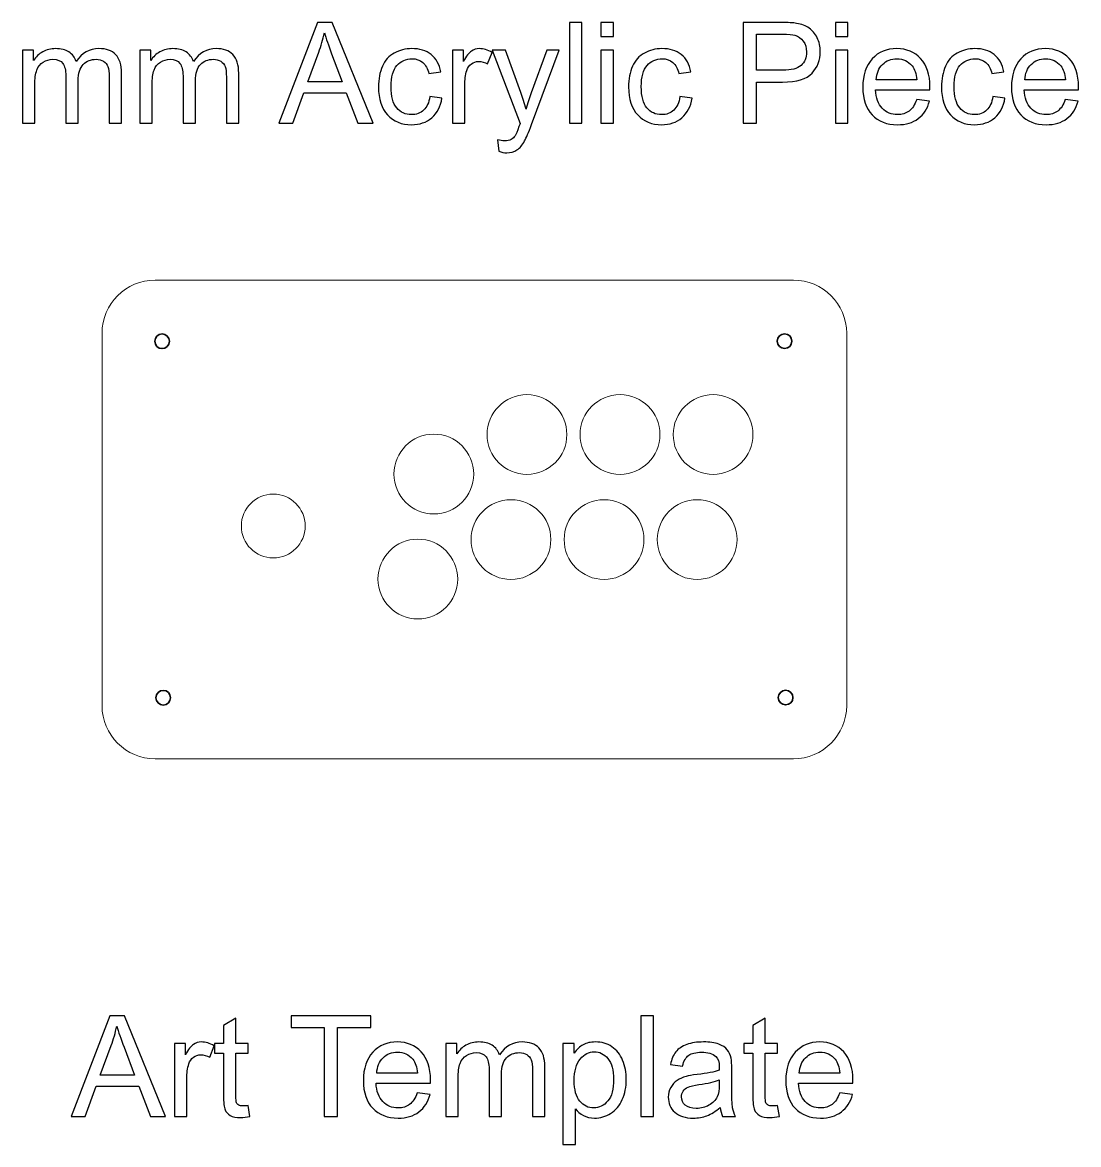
# Model space of a CAD drawing. Header units: millimetres. Extents: x 198 to 2216, y -826 to 151.
# Drawn here: x 1819.1 to 2216.2, y -271 to 150.9 of the extents above; entities that cross this region are included whole.
import ezdxf

# ---------------------------------------------------------------- set-up
doc = ezdxf.new("R2010")
doc.units = ezdxf.units.MM
doc.header["$MEASUREMENT"] = 0
doc.layers.add('Layer 1', color=7, linetype='Continuous')

msp = doc.modelspace()

# ---------------------------------------------------------------- linework, layer by layer
at = {"layer": 'Layer 1', "color": 250, "lineweight": 35}
for centre in [(2105.684, 31.0228), (1871.6345, 30.9828), (1872.0739, -103.0422), (2106.084, -102.9767)]:
    msp.add_ellipse(centre, major_axis=(0, 2.75), ratio=1, dxfattribs=at)
at = {"layer": 'Layer 1', "color": 250, "lineweight": 18}
for centre, major_axis, ratio in [((2008.8138, -4.0868), (0, 15), 1), ((2043.8138, -4.0743), (0, 15), 1), ((2078.8138, -4.0868), (0, 15), 1), ((1973.8138, -18.9368), (0, 15), 1), ((1913.4367, -38.4869), (0, 12.0001), 0.99999167), ((2002.8138, -43.5743), (0, 15), 1), ((2037.8139, -43.5743), (0, 15), 1), ((2072.8138, -43.5743), (0, 15), 1), ((1967.8138, -58.4243), (0, 15), 1)]:
    msp.add_ellipse(centre, major_axis=major_axis, ratio=ratio, dxfattribs=at)
at = {"layer": 'Layer 1', "color": 250}
for points, knots in [([(1915.5, 112.9744), (1915.5, 112.9744), (1930.0345, 150.8628), (1930.0345, 150.8628), (1930.0345, 150.8628), (1935.5466, 150.8628), (1935.5466, 150.8628), (1935.5466, 150.8628), (1950.9719, 112.9744), (1950.9719, 112.9744), (1950.9719, 112.9744), (1945.2657, 112.9744), (1945.2657, 112.9744), (1945.2657, 112.9744), (1940.8824, 124.4573), (1940.8824, 124.4573), (1940.8824, 124.4573), (1924.928, 124.4573), (1924.928, 124.4573), (1924.928, 124.4573), (1920.8182, 112.9744), (1920.8182, 112.9744), (1920.8182, 112.9744), (1915.5, 112.9744), (1915.5, 112.9744)], [0, 0, 0, 0, 0.125, 0.125, 0.125, 0.25, 0.25, 0.25, 0.375, 0.375, 0.375, 0.5, 0.5, 0.5, 0.625, 0.625, 0.625, 0.75, 0.75, 0.75, 0.875, 0.875, 0.875, 1, 1, 1, 1]), ([(2024.7994, 112.9744), (2024.7994, 112.9744), (2024.7994, 150.8628), (2024.7994, 150.8628), (2024.7994, 150.8628), (2029.456, 150.8628), (2029.456, 150.8628), (2029.456, 150.8628), (2029.456, 112.9744), (2029.456, 112.9744), (2029.456, 112.9744), (2024.7994, 112.9744), (2024.7994, 112.9744)], [0, 0, 0, 0, 0.25, 0.25, 0.25, 0.5, 0.5, 0.5, 0.75, 0.75, 0.75, 1, 1, 1, 1]), ([(2036.6615, 145.5711), (2036.6615, 145.5711), (2036.6615, 150.8628), (2036.6615, 150.8628), (2036.6615, 150.8628), (2041.3182, 150.8628), (2041.3182, 150.8628), (2041.3182, 150.8628), (2041.3182, 145.5711), (2041.3182, 145.5711), (2041.3182, 145.5711), (2036.6615, 145.5711), (2036.6615, 145.5711)], [0, 0, 0, 0, 0.25, 0.25, 0.25, 0.5, 0.5, 0.5, 0.75, 0.75, 0.75, 1, 1, 1, 1]), ([(2090.1602, 112.9744), (2090.1602, 112.9744), (2090.1602, 150.8628), (2090.1602, 150.8628), (2090.1602, 150.8628), (2104.4653, 150.8628), (2104.4653, 150.8628), (2106.9789, 150.8628), (2108.9015, 150.7393), (2110.2333, 150.5012), (2112.0942, 150.1925), (2113.6552, 149.6016), (2114.9164, 148.7373), (2116.1776, 147.8641), (2117.1918, 146.6471), (2117.9591, 145.086), (2118.7264, 143.525), (2119.1056, 141.8052), (2119.1056, 139.9266), (2119.1056, 136.7164), (2118.0826, 133.9911), (2116.0276, 131.7686), (2113.9815, 129.5373), (2110.2685, 128.4261), (2104.9063, 128.4261), (2104.9063, 128.4261), (2095.1873, 128.4261), (2095.1873, 128.4261), (2095.1873, 128.4261), (2095.1873, 112.9744), (2095.1873, 112.9744), (2095.1873, 112.9744), (2090.1602, 112.9744), (2090.1602, 112.9744)], [0, 0, 0, 0, 0.09090909, 0.09090909, 0.09090909, 0.18181818, 0.18181818, 0.18181818, 0.27272727, 0.27272727, 0.27272727, 0.36363636, 0.36363636, 0.36363636, 0.45454545, 0.45454545, 0.45454545, 0.54545455, 0.54545455, 0.54545455, 0.63636364, 0.63636364, 0.63636364, 0.72727273, 0.72727273, 0.72727273, 0.81818182, 0.81818182, 0.81818182, 0.90909091, 0.90909091, 0.90909091, 1, 1, 1, 1]), ([(2124.8735, 145.5711), (2124.8735, 145.5711), (2124.8735, 150.8628), (2124.8735, 150.8628), (2124.8735, 150.8628), (2129.5302, 150.8628), (2129.5302, 150.8628), (2129.5302, 150.8628), (2129.5302, 145.5711), (2129.5302, 145.5711), (2129.5302, 145.5711), (2124.8735, 145.5711), (2124.8735, 145.5711)], [0, 0, 0, 0, 0.25, 0.25, 0.25, 0.5, 0.5, 0.5, 0.75, 0.75, 0.75, 1, 1, 1, 1]), ([(1926.4009, 128.5319), (1926.4009, 128.5319), (1939.3125, 128.5319), (1939.3125, 128.5319), (1939.3125, 128.5319), (1935.3614, 139.0359), (1935.3614, 139.0359), (1934.1708, 142.2285), (1933.2712, 144.8655), (1932.645, 146.9469), (1932.1247, 144.4775), (1931.428, 142.0521), (1930.5548, 139.6532), (1930.5548, 139.6532), (1926.4009, 128.5319), (1926.4009, 128.5319)], [0, 0, 0, 0, 0.2, 0.2, 0.2, 0.4, 0.4, 0.4, 0.6, 0.6, 0.6, 0.8, 0.8, 0.8, 1, 1, 1, 1]), ([(2095.1873, 132.8711), (2095.1873, 132.8711), (2104.9769, 132.8711), (2104.9769, 132.8711), (2108.2224, 132.8711), (2110.5155, 133.4708), (2111.8825, 134.6791), (2113.2407, 135.8873), (2113.9198, 137.5807), (2113.9198, 139.7767), (2113.9198, 141.3554), (2113.5229, 142.7136), (2112.7203, 143.8425), (2111.9178, 144.9714), (2110.8594, 145.721), (2109.5542, 146.0826), (2108.7075, 146.3031), (2107.1464, 146.4178), (2104.8798, 146.4178), (2104.8798, 146.4178), (2095.1873, 146.4178), (2095.1873, 146.4178), (2095.1873, 146.4178), (2095.1873, 132.8711), (2095.1873, 132.8711)], [0, 0, 0, 0, 0.125, 0.125, 0.125, 0.25, 0.25, 0.25, 0.375, 0.375, 0.375, 0.5, 0.5, 0.5, 0.625, 0.625, 0.625, 0.75, 0.75, 0.75, 0.875, 0.875, 0.875, 1, 1, 1, 1]), ([(1819.1299, 112.9744), (1819.1299, 112.9744), (1819.1299, 140.4382), (1819.1299, 140.4382), (1819.1299, 140.4382), (1823.3103, 140.4382), (1823.3103, 140.4382), (1823.3103, 140.4382), (1823.3103, 136.5576), (1823.3103, 136.5576), (1824.1658, 137.8982), (1825.3123, 138.983), (1826.7411, 139.7943), (1828.1698, 140.6146), (1829.7926, 141.0203), (1831.6182, 141.0203), (1833.6467, 141.0203), (1835.3136, 140.5969), (1836.6101, 139.7591), (1837.9065, 138.9124), (1838.8237, 137.7394), (1839.3529, 136.2225), (1841.5401, 139.4239), (1844.3712, 141.0203), (1847.8637, 141.0203), (1850.5977, 141.0203), (1852.7055, 140.2706), (1854.1696, 138.7625), (1855.6424, 137.2543), (1856.3833, 134.9348), (1856.3833, 131.8039), (1856.3833, 131.8039), (1856.3833, 112.9744), (1856.3833, 112.9744), (1856.3833, 112.9744), (1851.7266, 112.9744), (1851.7266, 112.9744), (1851.7266, 112.9744), (1851.7266, 130.2605), (1851.7266, 130.2605), (1851.7266, 132.1126), (1851.5678, 133.4532), (1851.268, 134.2734), (1850.9681, 135.0936), (1850.4213, 135.7462), (1849.6187, 136.2489), (1848.825, 136.7516), (1847.8901, 136.9986), (1846.823, 136.9986), (1844.8827, 136.9986), (1843.2776, 136.3548), (1841.9987, 135.0759), (1840.7199, 133.7883), (1840.0849, 131.7334), (1840.0849, 128.9111), (1840.0849, 128.9111), (1840.0849, 112.9744), (1840.0849, 112.9744), (1840.0849, 112.9744), (1835.4282, 112.9744), (1835.4282, 112.9744), (1835.4282, 112.9744), (1835.4282, 130.7985), (1835.4282, 130.7985), (1835.4282, 132.8623), (1835.049, 134.4145), (1834.2905, 135.4464), (1833.5321, 136.4782), (1832.2885, 136.9986), (1830.5687, 136.9986), (1829.2634, 136.9986), (1828.0552, 136.6546), (1826.9439, 135.9667), (1825.8327, 135.2788), (1825.0301, 134.2734), (1824.5274, 132.9416), (1824.0335, 131.6187), (1823.7866, 129.7049), (1823.7866, 127.209), (1823.7866, 127.209), (1823.7866, 112.9744), (1823.7866, 112.9744), (1823.7866, 112.9744), (1819.1299, 112.9744), (1819.1299, 112.9744)], [0, 0, 0, 0, 0.03571429, 0.03571429, 0.03571429, 0.07142857, 0.07142857, 0.07142857, 0.10714286, 0.10714286, 0.10714286, 0.14285714, 0.14285714, 0.14285714, 0.17857143, 0.17857143, 0.17857143, 0.21428571, 0.21428571, 0.21428571, 0.25, 0.25, 0.25, 0.28571429, 0.28571429, 0.28571429, 0.32142857, 0.32142857, 0.32142857, 0.35714286, 0.35714286, 0.35714286, 0.39285714, 0.39285714, 0.39285714, 0.42857143, 0.42857143, 0.42857143, 0.46428571, 0.46428571, 0.46428571, 0.5, 0.5, 0.5, 0.53571429, 0.53571429, 0.53571429, 0.57142857, 0.57142857, 0.57142857, 0.60714286, 0.60714286, 0.60714286, 0.64285714, 0.64285714, 0.64285714, 0.67857143, 0.67857143, 0.67857143, 0.71428571, 0.71428571, 0.71428571, 0.75, 0.75, 0.75, 0.78571429, 0.78571429, 0.78571429, 0.82142857, 0.82142857, 0.82142857, 0.85714286, 0.85714286, 0.85714286, 0.89285714, 0.89285714, 0.89285714, 0.92857143, 0.92857143, 0.92857143, 0.96428571, 0.96428571, 0.96428571, 1, 1, 1, 1]), ([(1863.2095, 112.9744), (1863.2095, 112.9744), (1863.2095, 140.4382), (1863.2095, 140.4382), (1863.2095, 140.4382), (1867.3899, 140.4382), (1867.3899, 140.4382), (1867.3899, 140.4382), (1867.3899, 136.5576), (1867.3899, 136.5576), (1868.2454, 137.8982), (1869.3919, 138.983), (1870.8207, 139.7943), (1872.2494, 140.6146), (1873.8722, 141.0203), (1875.6978, 141.0203), (1877.7263, 141.0203), (1879.3932, 140.5969), (1880.6897, 139.7591), (1881.9861, 138.9124), (1882.9033, 137.7394), (1883.4325, 136.2225), (1885.6197, 139.4239), (1888.4508, 141.0203), (1891.9433, 141.0203), (1894.6773, 141.0203), (1896.7851, 140.2706), (1898.2492, 138.7625), (1899.722, 137.2543), (1900.4629, 134.9348), (1900.4629, 131.8039), (1900.4629, 131.8039), (1900.4629, 112.9744), (1900.4629, 112.9744), (1900.4629, 112.9744), (1895.8062, 112.9744), (1895.8062, 112.9744), (1895.8062, 112.9744), (1895.8062, 130.2605), (1895.8062, 130.2605), (1895.8062, 132.1126), (1895.6474, 133.4532), (1895.3476, 134.2734), (1895.0477, 135.0936), (1894.5009, 135.7462), (1893.6983, 136.2489), (1892.9046, 136.7516), (1891.9697, 136.9986), (1890.9026, 136.9986), (1888.9623, 136.9986), (1887.3572, 136.3548), (1886.0783, 135.0759), (1884.7995, 133.7883), (1884.1645, 131.7334), (1884.1645, 128.9111), (1884.1645, 128.9111), (1884.1645, 112.9744), (1884.1645, 112.9744), (1884.1645, 112.9744), (1879.5078, 112.9744), (1879.5078, 112.9744), (1879.5078, 112.9744), (1879.5078, 130.7985), (1879.5078, 130.7985), (1879.5078, 132.8623), (1879.1286, 134.4145), (1878.3701, 135.4464), (1877.6117, 136.4782), (1876.3681, 136.9986), (1874.6483, 136.9986), (1873.343, 136.9986), (1872.1348, 136.6546), (1871.0235, 135.9667), (1869.9123, 135.2788), (1869.1097, 134.2734), (1868.607, 132.9416), (1868.1131, 131.6187), (1867.8662, 129.7049), (1867.8662, 127.209), (1867.8662, 127.209), (1867.8662, 112.9744), (1867.8662, 112.9744), (1867.8662, 112.9744), (1863.2095, 112.9744), (1863.2095, 112.9744)], [0, 0, 0, 0, 0.03571429, 0.03571429, 0.03571429, 0.07142857, 0.07142857, 0.07142857, 0.10714286, 0.10714286, 0.10714286, 0.14285714, 0.14285714, 0.14285714, 0.17857143, 0.17857143, 0.17857143, 0.21428571, 0.21428571, 0.21428571, 0.25, 0.25, 0.25, 0.28571429, 0.28571429, 0.28571429, 0.32142857, 0.32142857, 0.32142857, 0.35714286, 0.35714286, 0.35714286, 0.39285714, 0.39285714, 0.39285714, 0.42857143, 0.42857143, 0.42857143, 0.46428571, 0.46428571, 0.46428571, 0.5, 0.5, 0.5, 0.53571429, 0.53571429, 0.53571429, 0.57142857, 0.57142857, 0.57142857, 0.60714286, 0.60714286, 0.60714286, 0.64285714, 0.64285714, 0.64285714, 0.67857143, 0.67857143, 0.67857143, 0.71428571, 0.71428571, 0.71428571, 0.75, 0.75, 0.75, 0.78571429, 0.78571429, 0.78571429, 0.82142857, 0.82142857, 0.82142857, 0.85714286, 0.85714286, 0.85714286, 0.89285714, 0.89285714, 0.89285714, 0.92857143, 0.92857143, 0.92857143, 0.96428571, 0.96428571, 0.96428571, 1, 1, 1, 1]), ([(1972.3061, 123.0286), (1972.3061, 123.0286), (1976.8569, 122.3936), (1976.8569, 122.3936), (1976.3542, 119.2627), (1975.0842, 116.8197), (1973.0293, 115.047), (1970.9743, 113.2743), (1968.4431, 112.3923), (1965.4534, 112.3923), (1961.7051, 112.3923), (1958.6888, 113.6182), (1956.4134, 116.07), (1954.1292, 118.5218), (1952.9915, 122.032), (1952.9915, 126.6004), (1952.9915, 129.5638), (1953.4854, 132.1479), (1954.4643, 134.3704), (1955.4433, 136.5841), (1956.9338, 138.2509), (1958.9446, 139.3534), (1960.9466, 140.4646), (1963.125, 141.0203), (1965.4886, 141.0203), (1968.4608, 141.0203), (1970.9038, 140.2706), (1972.7911, 138.7625), (1974.6873, 137.2543), (1975.9044, 135.1112), (1976.4336, 132.3419), (1976.4336, 132.3419), (1971.9356, 131.654), (1971.9356, 131.654), (1971.5035, 133.4973), (1970.745, 134.8819), (1969.6426, 135.8168), (1968.549, 136.7428), (1967.2261, 137.2102), (1965.6738, 137.2102), (1963.3279, 137.2102), (1961.4229, 136.3724), (1959.95, 134.6967), (1958.486, 133.0122), (1957.754, 130.3664), (1957.754, 126.7327), (1957.754, 123.0462), (1958.4595, 120.3739), (1959.8706, 118.707), (1961.2906, 117.0402), (1963.1338, 116.2023), (1965.4004, 116.2023), (1967.2349, 116.2023), (1968.7606, 116.7579), (1969.9777, 117.878), (1971.2036, 118.9893), (1971.9797, 120.7091), (1972.3061, 123.0286)], [0, 0, 0, 0, 0.05263158, 0.05263158, 0.05263158, 0.10526316, 0.10526316, 0.10526316, 0.15789474, 0.15789474, 0.15789474, 0.21052632, 0.21052632, 0.21052632, 0.26315789, 0.26315789, 0.26315789, 0.31578947, 0.31578947, 0.31578947, 0.36842105, 0.36842105, 0.36842105, 0.42105263, 0.42105263, 0.42105263, 0.47368421, 0.47368421, 0.47368421, 0.52631579, 0.52631579, 0.52631579, 0.57894737, 0.57894737, 0.57894737, 0.63157895, 0.63157895, 0.63157895, 0.68421053, 0.68421053, 0.68421053, 0.73684211, 0.73684211, 0.73684211, 0.78947368, 0.78947368, 0.78947368, 0.84210526, 0.84210526, 0.84210526, 0.89473684, 0.89473684, 0.89473684, 0.94736842, 0.94736842, 0.94736842, 1, 1, 1, 1]), ([(1980.7727, 112.9744), (1980.7727, 112.9744), (1980.7727, 140.4382), (1980.7727, 140.4382), (1980.7727, 140.4382), (1984.9531, 140.4382), (1984.9531, 140.4382), (1984.9531, 140.4382), (1984.9531, 136.2313), (1984.9531, 136.2313), (1986.0203, 138.1804), (1987.008, 139.468), (1987.9164, 140.0854), (1988.8248, 140.7116), (1989.8214, 141.0203), (1990.9062, 141.0203), (1992.4761, 141.0203), (1994.0724, 140.5264), (1995.6952, 139.5474), (1995.6952, 139.5474), (1994.0371, 135.2523), (1994.0371, 135.2523), (1992.9082, 135.8873), (1991.7794, 136.2048), (1990.6505, 136.2048), (1989.6362, 136.2048), (1988.7278, 135.8962), (1987.9253, 135.2876), (1987.1227, 134.6791), (1986.5494, 133.8324), (1986.2055, 132.7476), (1985.6851, 131.0984), (1985.4294, 129.2904), (1985.4294, 127.3236), (1985.4294, 127.3236), (1985.4294, 112.9744), (1985.4294, 112.9744), (1985.4294, 112.9744), (1980.7727, 112.9744), (1980.7727, 112.9744)], [0, 0, 0, 0, 0.07692308, 0.07692308, 0.07692308, 0.15384615, 0.15384615, 0.15384615, 0.23076923, 0.23076923, 0.23076923, 0.30769231, 0.30769231, 0.30769231, 0.38461538, 0.38461538, 0.38461538, 0.46153846, 0.46153846, 0.46153846, 0.53846154, 0.53846154, 0.53846154, 0.61538462, 0.61538462, 0.61538462, 0.69230769, 0.69230769, 0.69230769, 0.76923077, 0.76923077, 0.76923077, 0.84615385, 0.84615385, 0.84615385, 0.92307692, 0.92307692, 0.92307692, 1, 1, 1, 1]), ([(1998.2352, 102.4175), (1998.2352, 102.4175), (1997.7061, 106.7214), (1997.7061, 106.7214), (1998.7291, 106.448), (1999.6111, 106.3069), (2000.3695, 106.3069), (2001.4102, 106.3069), (2002.2393, 106.4833), (2002.8566, 106.8272), (2003.4828, 107.1712), (2003.9943, 107.6563), (2004.3912, 108.2736), (2004.6823, 108.7411), (2005.1585, 109.8964), (2005.8111, 111.7485), (2005.8993, 112.0043), (2006.0316, 112.3835), (2006.2257, 112.8862), (2006.2257, 112.8862), (1995.8011, 140.4382), (1995.8011, 140.4382), (1995.8011, 140.4382), (2000.7752, 140.4382), (2000.7752, 140.4382), (2000.7752, 140.4382), (2006.5079, 124.5808), (2006.5079, 124.5808), (2007.2575, 122.5788), (2007.919, 120.4621), (2008.5099, 118.2396), (2009.0479, 120.3298), (2009.6829, 122.3936), (2010.4237, 124.422), (2010.4237, 124.422), (2016.2798, 140.4382), (2016.2798, 140.4382), (2016.2798, 140.4382), (2020.9277, 140.4382), (2020.9277, 140.4382), (2020.9277, 140.4382), (2010.5472, 112.4981), (2010.5472, 112.4981), (2009.4271, 109.4907), (2008.554, 107.427), (2007.9278, 106.2893), (2007.0988, 104.7635), (2006.1463, 103.6434), (2005.0791, 102.929), (2004.0032, 102.2147), (2002.7243, 101.8619), (2001.2427, 101.8619), (2000.3431, 101.8619), (1999.3377, 102.0471), (1998.2352, 102.4175)], [0, 0, 0, 0, 0.05555556, 0.05555556, 0.05555556, 0.11111111, 0.11111111, 0.11111111, 0.16666667, 0.16666667, 0.16666667, 0.22222222, 0.22222222, 0.22222222, 0.27777778, 0.27777778, 0.27777778, 0.33333333, 0.33333333, 0.33333333, 0.38888889, 0.38888889, 0.38888889, 0.44444444, 0.44444444, 0.44444444, 0.5, 0.5, 0.5, 0.55555556, 0.55555556, 0.55555556, 0.61111111, 0.61111111, 0.61111111, 0.66666667, 0.66666667, 0.66666667, 0.72222222, 0.72222222, 0.72222222, 0.77777778, 0.77777778, 0.77777778, 0.83333333, 0.83333333, 0.83333333, 0.88888889, 0.88888889, 0.88888889, 0.94444444, 0.94444444, 0.94444444, 1, 1, 1, 1]), ([(2036.6615, 112.9744), (2036.6615, 112.9744), (2036.6615, 140.4382), (2036.6615, 140.4382), (2036.6615, 140.4382), (2041.3182, 140.4382), (2041.3182, 140.4382), (2041.3182, 140.4382), (2041.3182, 112.9744), (2041.3182, 112.9744), (2041.3182, 112.9744), (2036.6615, 112.9744), (2036.6615, 112.9744)], [0, 0, 0, 0, 0.25, 0.25, 0.25, 0.5, 0.5, 0.5, 0.75, 0.75, 0.75, 1, 1, 1, 1]), ([(2066.3566, 123.0286), (2066.3566, 123.0286), (2070.9074, 122.3936), (2070.9074, 122.3936), (2070.4047, 119.2627), (2069.1347, 116.8197), (2067.0798, 115.047), (2065.0248, 113.2743), (2062.4936, 112.3923), (2059.5039, 112.3923), (2055.7556, 112.3923), (2052.7393, 113.6182), (2050.4639, 116.07), (2048.1797, 118.5218), (2047.042, 122.032), (2047.042, 126.6004), (2047.042, 129.5638), (2047.5359, 132.1479), (2048.5148, 134.3704), (2049.4938, 136.5841), (2050.9843, 138.2509), (2052.9951, 139.3534), (2054.9971, 140.4646), (2057.1755, 141.0203), (2059.5391, 141.0203), (2062.5113, 141.0203), (2064.9543, 140.2706), (2066.8416, 138.7625), (2068.7378, 137.2543), (2069.9549, 135.1112), (2070.4841, 132.3419), (2070.4841, 132.3419), (2065.9861, 131.654), (2065.9861, 131.654), (2065.554, 133.4973), (2064.7955, 134.8819), (2063.6931, 135.8168), (2062.5995, 136.7428), (2061.2766, 137.2102), (2059.7243, 137.2102), (2057.3784, 137.2102), (2055.4734, 136.3724), (2054.0005, 134.6967), (2052.5365, 133.0122), (2051.8045, 130.3664), (2051.8045, 126.7327), (2051.8045, 123.0462), (2052.51, 120.3739), (2053.9211, 118.707), (2055.3411, 117.0402), (2057.1843, 116.2023), (2059.4509, 116.2023), (2061.2854, 116.2023), (2062.8111, 116.7579), (2064.0282, 117.878), (2065.2541, 118.9893), (2066.0302, 120.7091), (2066.3566, 123.0286)], [0, 0, 0, 0, 0.05263158, 0.05263158, 0.05263158, 0.10526316, 0.10526316, 0.10526316, 0.15789474, 0.15789474, 0.15789474, 0.21052632, 0.21052632, 0.21052632, 0.26315789, 0.26315789, 0.26315789, 0.31578947, 0.31578947, 0.31578947, 0.36842105, 0.36842105, 0.36842105, 0.42105263, 0.42105263, 0.42105263, 0.47368421, 0.47368421, 0.47368421, 0.52631579, 0.52631579, 0.52631579, 0.57894737, 0.57894737, 0.57894737, 0.63157895, 0.63157895, 0.63157895, 0.68421053, 0.68421053, 0.68421053, 0.73684211, 0.73684211, 0.73684211, 0.78947368, 0.78947368, 0.78947368, 0.84210526, 0.84210526, 0.84210526, 0.89473684, 0.89473684, 0.89473684, 0.94736842, 0.94736842, 0.94736842, 1, 1, 1, 1]), ([(2124.8735, 112.9744), (2124.8735, 112.9744), (2124.8735, 140.4382), (2124.8735, 140.4382), (2124.8735, 140.4382), (2129.5302, 140.4382), (2129.5302, 140.4382), (2129.5302, 140.4382), (2129.5302, 112.9744), (2129.5302, 112.9744), (2129.5302, 112.9744), (2124.8735, 112.9744), (2124.8735, 112.9744)], [0, 0, 0, 0, 0.25, 0.25, 0.25, 0.5, 0.5, 0.5, 0.75, 0.75, 0.75, 1, 1, 1, 1]), ([(2155.3623, 121.8644), (2155.3623, 121.8644), (2160.1777, 121.2294), (2160.1777, 121.2294), (2159.4281, 118.4336), (2158.0258, 116.2552), (2155.9797, 114.7118), (2153.9336, 113.1684), (2151.323, 112.3923), (2148.1392, 112.3923), (2144.1352, 112.3923), (2140.9602, 113.627), (2138.6142, 116.0965), (2136.2682, 118.5571), (2135.0952, 122.0232), (2135.0952, 126.477), (2135.0952, 131.0807), (2136.277, 134.6614), (2138.6495, 137.2014), (2141.0219, 139.7502), (2144.0999, 141.0203), (2147.8834, 141.0203), (2151.5435, 141.0203), (2154.5333, 139.7767), (2156.8528, 137.2808), (2159.1723, 134.7849), (2160.3365, 131.2748), (2160.3365, 126.7504), (2160.3365, 126.477), (2160.3277, 126.0625), (2160.31, 125.5157), (2160.31, 125.5157), (2139.8577, 125.5157), (2139.8577, 125.5157), (2140.0341, 122.5082), (2140.8808, 120.1975), (2142.4154, 118.6012), (2143.9411, 117.0049), (2145.8549, 116.2023), (2148.1392, 116.2023), (2149.8413, 116.2023), (2151.2965, 116.6521), (2152.496, 117.5517), (2153.7043, 118.4513), (2154.6568, 119.8888), (2155.3623, 121.8644)], [0, 0, 0, 0, 0.06666667, 0.06666667, 0.06666667, 0.13333333, 0.13333333, 0.13333333, 0.2, 0.2, 0.2, 0.26666667, 0.26666667, 0.26666667, 0.33333333, 0.33333333, 0.33333333, 0.4, 0.4, 0.4, 0.46666667, 0.46666667, 0.46666667, 0.53333333, 0.53333333, 0.53333333, 0.6, 0.6, 0.6, 0.66666667, 0.66666667, 0.66666667, 0.73333333, 0.73333333, 0.73333333, 0.8, 0.8, 0.8, 0.86666667, 0.86666667, 0.86666667, 0.93333333, 0.93333333, 0.93333333, 1, 1, 1, 1]), ([(2183.9991, 123.0286), (2183.9991, 123.0286), (2188.5499, 122.3936), (2188.5499, 122.3936), (2188.0472, 119.2627), (2186.7772, 116.8197), (2184.7223, 115.047), (2182.6673, 113.2743), (2180.1361, 112.3923), (2177.1464, 112.3923), (2173.3981, 112.3923), (2170.3818, 113.6182), (2168.1064, 116.07), (2165.8222, 118.5218), (2164.6845, 122.032), (2164.6845, 126.6004), (2164.6845, 129.5638), (2165.1784, 132.1479), (2166.1573, 134.3704), (2167.1363, 136.5841), (2168.6268, 138.2509), (2170.6376, 139.3534), (2172.6396, 140.4646), (2174.818, 141.0203), (2177.1816, 141.0203), (2180.1538, 141.0203), (2182.5968, 140.2706), (2184.4841, 138.7625), (2186.3803, 137.2543), (2187.5974, 135.1112), (2188.1266, 132.3419), (2188.1266, 132.3419), (2183.6286, 131.654), (2183.6286, 131.654), (2183.1965, 133.4973), (2182.438, 134.8819), (2181.3356, 135.8168), (2180.242, 136.7428), (2178.9191, 137.2102), (2177.3668, 137.2102), (2175.0209, 137.2102), (2173.1159, 136.3724), (2171.643, 134.6967), (2170.179, 133.0122), (2169.447, 130.3664), (2169.447, 126.7327), (2169.447, 123.0462), (2170.1525, 120.3739), (2171.5636, 118.707), (2172.9836, 117.0402), (2174.8268, 116.2023), (2177.0934, 116.2023), (2178.9279, 116.2023), (2180.4536, 116.7579), (2181.6707, 117.878), (2182.8966, 118.9893), (2183.6727, 120.7091), (2183.9991, 123.0286)], [0, 0, 0, 0, 0.05263158, 0.05263158, 0.05263158, 0.10526316, 0.10526316, 0.10526316, 0.15789474, 0.15789474, 0.15789474, 0.21052632, 0.21052632, 0.21052632, 0.26315789, 0.26315789, 0.26315789, 0.31578947, 0.31578947, 0.31578947, 0.36842105, 0.36842105, 0.36842105, 0.42105263, 0.42105263, 0.42105263, 0.47368421, 0.47368421, 0.47368421, 0.52631579, 0.52631579, 0.52631579, 0.57894737, 0.57894737, 0.57894737, 0.63157895, 0.63157895, 0.63157895, 0.68421053, 0.68421053, 0.68421053, 0.73684211, 0.73684211, 0.73684211, 0.78947368, 0.78947368, 0.78947368, 0.84210526, 0.84210526, 0.84210526, 0.89473684, 0.89473684, 0.89473684, 0.94736842, 0.94736842, 0.94736842, 1, 1, 1, 1]), ([(2211.2511, 121.8644), (2211.2511, 121.8644), (2216.0665, 121.2294), (2216.0665, 121.2294), (2215.3169, 118.4336), (2213.9146, 116.2552), (2211.8685, 114.7118), (2209.8224, 113.1684), (2207.2118, 112.3923), (2204.028, 112.3923), (2200.024, 112.3923), (2196.849, 113.627), (2194.503, 116.0965), (2192.157, 118.5571), (2190.984, 122.0232), (2190.984, 126.477), (2190.984, 131.0807), (2192.1658, 134.6614), (2194.5383, 137.2014), (2196.9107, 139.7502), (2199.9887, 141.0203), (2203.7722, 141.0203), (2207.4323, 141.0203), (2210.4221, 139.7767), (2212.7416, 137.2808), (2215.0611, 134.7849), (2216.2253, 131.2748), (2216.2253, 126.7504), (2216.2253, 126.477), (2216.2165, 126.0625), (2216.1988, 125.5157), (2216.1988, 125.5157), (2195.7465, 125.5157), (2195.7465, 125.5157), (2195.9229, 122.5082), (2196.7696, 120.1975), (2198.3042, 118.6012), (2199.8299, 117.0049), (2201.7437, 116.2023), (2204.028, 116.2023), (2205.7301, 116.2023), (2207.1853, 116.6521), (2208.3848, 117.5517), (2209.5931, 118.4513), (2210.5456, 119.8888), (2211.2511, 121.8644)], [0, 0, 0, 0, 0.06666667, 0.06666667, 0.06666667, 0.13333333, 0.13333333, 0.13333333, 0.2, 0.2, 0.2, 0.26666667, 0.26666667, 0.26666667, 0.33333333, 0.33333333, 0.33333333, 0.4, 0.4, 0.4, 0.46666667, 0.46666667, 0.46666667, 0.53333333, 0.53333333, 0.53333333, 0.6, 0.6, 0.6, 0.66666667, 0.66666667, 0.66666667, 0.73333333, 0.73333333, 0.73333333, 0.8, 0.8, 0.8, 0.86666667, 0.86666667, 0.86666667, 0.93333333, 0.93333333, 0.93333333, 1, 1, 1, 1]), ([(2140.1223, 129.3257), (2140.1223, 129.3257), (2155.4152, 129.3257), (2155.4152, 129.3257), (2155.2124, 131.6364), (2154.6215, 133.365), (2153.6602, 134.5203), (2152.1873, 136.3107), (2150.2647, 137.2102), (2147.9099, 137.2102), (2145.7756, 137.2102), (2143.9852, 136.4959), (2142.53, 135.0671), (2141.0836, 133.6384), (2140.2811, 131.7246), (2140.1223, 129.3257)], [0, 0, 0, 0, 0.2, 0.2, 0.2, 0.4, 0.4, 0.4, 0.6, 0.6, 0.6, 0.8, 0.8, 0.8, 1, 1, 1, 1]), ([(2196.0111, 129.3257), (2196.0111, 129.3257), (2211.304, 129.3257), (2211.304, 129.3257), (2211.1012, 131.6364), (2210.5103, 133.365), (2209.549, 134.5203), (2208.0761, 136.3107), (2206.1535, 137.2102), (2203.7987, 137.2102), (2201.6644, 137.2102), (2199.874, 136.4959), (2198.4188, 135.0671), (2196.9724, 133.6384), (2196.1699, 131.7246), (2196.0111, 129.3257)], [0, 0, 0, 0, 0.2, 0.2, 0.2, 0.4, 0.4, 0.4, 0.6, 0.6, 0.6, 0.8, 0.8, 0.8, 1, 1, 1, 1]), ([(1837.457, -260.5165), (1837.457, -260.5165), (1851.9915, -222.6281), (1851.9915, -222.6281), (1851.9915, -222.6281), (1857.5036, -222.6281), (1857.5036, -222.6281), (1857.5036, -222.6281), (1872.9289, -260.5165), (1872.9289, -260.5165), (1872.9289, -260.5165), (1867.2227, -260.5165), (1867.2227, -260.5165), (1867.2227, -260.5165), (1862.8394, -249.0336), (1862.8394, -249.0336), (1862.8394, -249.0336), (1846.885, -249.0336), (1846.885, -249.0336), (1846.885, -249.0336), (1842.7752, -260.5165), (1842.7752, -260.5165), (1842.7752, -260.5165), (1837.457, -260.5165), (1837.457, -260.5165)], [0, 0, 0, 0, 0.125, 0.125, 0.125, 0.25, 0.25, 0.25, 0.375, 0.375, 0.375, 0.5, 0.5, 0.5, 0.625, 0.625, 0.625, 0.75, 0.75, 0.75, 0.875, 0.875, 0.875, 1, 1, 1, 1]), ([(1904.0527, -256.3625), (1904.0527, -256.3625), (1904.6877, -260.4724), (1904.6877, -260.4724), (1903.3824, -260.7458), (1902.2094, -260.8869), (1901.1864, -260.8869), (1899.5019, -260.8869), (1898.1966, -260.6223), (1897.2617, -260.0843), (1896.3357, -259.5464), (1895.683, -258.8496), (1895.3038, -257.9765), (1894.9246, -257.1034), (1894.7394, -255.2689), (1894.7394, -252.4732), (1894.7394, -252.4732), (1894.7394, -236.6511), (1894.7394, -236.6511), (1894.7394, -236.6511), (1891.2998, -236.6511), (1891.2998, -236.6511), (1891.2998, -236.6511), (1891.2998, -233.0527), (1891.2998, -233.0527), (1891.2998, -233.0527), (1894.7394, -233.0527), (1894.7394, -233.0527), (1894.7394, -233.0527), (1894.7394, -226.2618), (1894.7394, -226.2618), (1894.7394, -226.2618), (1899.396, -223.466), (1899.396, -223.466), (1899.396, -223.466), (1899.396, -233.0527), (1899.396, -233.0527), (1899.396, -233.0527), (1904.0527, -233.0527), (1904.0527, -233.0527), (1904.0527, -233.0527), (1904.0527, -236.6511), (1904.0527, -236.6511), (1904.0527, -236.6511), (1899.396, -236.6511), (1899.396, -236.6511), (1899.396, -236.6511), (1899.396, -252.7377), (1899.396, -252.7377), (1899.396, -254.0695), (1899.4754, -254.925), (1899.643, -255.3042), (1899.8017, -255.6834), (1900.0663, -255.9833), (1900.4367, -256.2126), (1900.8071, -256.4331), (1901.3363, -256.5477), (1902.0242, -256.5477), (1902.5357, -256.5477), (1903.2148, -256.486), (1904.0527, -256.3625)], [0, 0, 0, 0, 0.05, 0.05, 0.05, 0.1, 0.1, 0.1, 0.15, 0.15, 0.15, 0.2, 0.2, 0.2, 0.25, 0.25, 0.25, 0.3, 0.3, 0.3, 0.35, 0.35, 0.35, 0.4, 0.4, 0.4, 0.45, 0.45, 0.45, 0.5, 0.5, 0.5, 0.55, 0.55, 0.55, 0.6, 0.6, 0.6, 0.65, 0.65, 0.65, 0.7, 0.7, 0.7, 0.75, 0.75, 0.75, 0.8, 0.8, 0.8, 0.85, 0.85, 0.85, 0.9, 0.9, 0.9, 0.95, 0.95, 0.95, 1, 1, 1, 1]), ([(1932.61, -260.5165), (1932.61, -260.5165), (1932.61, -227.0731), (1932.61, -227.0731), (1932.61, -227.0731), (1920.1217, -227.0731), (1920.1217, -227.0731), (1920.1217, -227.0731), (1920.1217, -222.6281), (1920.1217, -222.6281), (1920.1217, -222.6281), (1950.1255, -222.6281), (1950.1255, -222.6281), (1950.1255, -222.6281), (1950.1255, -227.0731), (1950.1255, -227.0731), (1950.1255, -227.0731), (1937.6371, -227.0731), (1937.6371, -227.0731), (1937.6371, -227.0731), (1937.6371, -260.5165), (1937.6371, -260.5165), (1937.6371, -260.5165), (1932.61, -260.5165), (1932.61, -260.5165)], [0, 0, 0, 0, 0.125, 0.125, 0.125, 0.25, 0.25, 0.25, 0.375, 0.375, 0.375, 0.5, 0.5, 0.5, 0.625, 0.625, 0.625, 0.75, 0.75, 0.75, 0.875, 0.875, 0.875, 1, 1, 1, 1]), ([(2051.6902, -260.5165), (2051.6902, -260.5165), (2051.6902, -222.6281), (2051.6902, -222.6281), (2051.6902, -222.6281), (2056.3468, -222.6281), (2056.3468, -222.6281), (2056.3468, -222.6281), (2056.3468, -260.5165), (2056.3468, -260.5165), (2056.3468, -260.5165), (2051.6902, -260.5165), (2051.6902, -260.5165)], [0, 0, 0, 0, 0.25, 0.25, 0.25, 0.5, 0.5, 0.5, 0.75, 0.75, 0.75, 1, 1, 1, 1]), ([(2103.0899, -256.3625), (2103.0899, -256.3625), (2103.7249, -260.4724), (2103.7249, -260.4724), (2102.4196, -260.7458), (2101.2466, -260.8869), (2100.2236, -260.8869), (2098.5391, -260.8869), (2097.2338, -260.6223), (2096.2989, -260.0843), (2095.3729, -259.5464), (2094.7202, -258.8496), (2094.341, -257.9765), (2093.9618, -257.1034), (2093.7766, -255.2689), (2093.7766, -252.4732), (2093.7766, -252.4732), (2093.7766, -236.6511), (2093.7766, -236.6511), (2093.7766, -236.6511), (2090.337, -236.6511), (2090.337, -236.6511), (2090.337, -236.6511), (2090.337, -233.0527), (2090.337, -233.0527), (2090.337, -233.0527), (2093.7766, -233.0527), (2093.7766, -233.0527), (2093.7766, -233.0527), (2093.7766, -226.2618), (2093.7766, -226.2618), (2093.7766, -226.2618), (2098.4332, -223.466), (2098.4332, -223.466), (2098.4332, -223.466), (2098.4332, -233.0527), (2098.4332, -233.0527), (2098.4332, -233.0527), (2103.0899, -233.0527), (2103.0899, -233.0527), (2103.0899, -233.0527), (2103.0899, -236.6511), (2103.0899, -236.6511), (2103.0899, -236.6511), (2098.4332, -236.6511), (2098.4332, -236.6511), (2098.4332, -236.6511), (2098.4332, -252.7377), (2098.4332, -252.7377), (2098.4332, -254.0695), (2098.5126, -254.925), (2098.6802, -255.3042), (2098.8389, -255.6834), (2099.1035, -255.9833), (2099.4739, -256.2126), (2099.8443, -256.4331), (2100.3735, -256.5477), (2101.0614, -256.5477), (2101.5729, -256.5477), (2102.252, -256.486), (2103.0899, -256.3625)], [0, 0, 0, 0, 0.05, 0.05, 0.05, 0.1, 0.1, 0.1, 0.15, 0.15, 0.15, 0.2, 0.2, 0.2, 0.25, 0.25, 0.25, 0.3, 0.3, 0.3, 0.35, 0.35, 0.35, 0.4, 0.4, 0.4, 0.45, 0.45, 0.45, 0.5, 0.5, 0.5, 0.55, 0.55, 0.55, 0.6, 0.6, 0.6, 0.65, 0.65, 0.65, 0.7, 0.7, 0.7, 0.75, 0.75, 0.75, 0.8, 0.8, 0.8, 0.85, 0.85, 0.85, 0.9, 0.9, 0.9, 0.95, 0.95, 0.95, 1, 1, 1, 1]), ([(1848.3579, -244.959), (1848.3579, -244.959), (1861.2695, -244.959), (1861.2695, -244.959), (1861.2695, -244.959), (1857.3184, -234.455), (1857.3184, -234.455), (1856.1278, -231.2624), (1855.2282, -228.6254), (1854.602, -226.544), (1854.0817, -229.0134), (1853.385, -231.4388), (1852.5118, -233.8377), (1852.5118, -233.8377), (1848.3579, -244.959), (1848.3579, -244.959)], [0, 0, 0, 0, 0.2, 0.2, 0.2, 0.4, 0.4, 0.4, 0.6, 0.6, 0.6, 0.8, 0.8, 0.8, 1, 1, 1, 1]), ([(1876.2714, -260.5165), (1876.2714, -260.5165), (1876.2714, -233.0527), (1876.2714, -233.0527), (1876.2714, -233.0527), (1880.4518, -233.0527), (1880.4518, -233.0527), (1880.4518, -233.0527), (1880.4518, -237.2596), (1880.4518, -237.2596), (1881.519, -235.3105), (1882.5067, -234.0229), (1883.4151, -233.4055), (1884.3235, -232.7793), (1885.3201, -232.4706), (1886.4049, -232.4706), (1887.9748, -232.4706), (1889.5711, -232.9645), (1891.1939, -233.9435), (1891.1939, -233.9435), (1889.5358, -238.2386), (1889.5358, -238.2386), (1888.4069, -237.6036), (1887.2781, -237.2861), (1886.1492, -237.2861), (1885.1349, -237.2861), (1884.2265, -237.5947), (1883.424, -238.2033), (1882.6214, -238.8118), (1882.0481, -239.6585), (1881.7042, -240.7433), (1881.1838, -242.3925), (1880.9281, -244.2005), (1880.9281, -246.1673), (1880.9281, -246.1673), (1880.9281, -260.5165), (1880.9281, -260.5165), (1880.9281, -260.5165), (1876.2714, -260.5165), (1876.2714, -260.5165)], [0, 0, 0, 0, 0.07692308, 0.07692308, 0.07692308, 0.15384615, 0.15384615, 0.15384615, 0.23076923, 0.23076923, 0.23076923, 0.30769231, 0.30769231, 0.30769231, 0.38461538, 0.38461538, 0.38461538, 0.46153846, 0.46153846, 0.46153846, 0.53846154, 0.53846154, 0.53846154, 0.61538462, 0.61538462, 0.61538462, 0.69230769, 0.69230769, 0.69230769, 0.76923077, 0.76923077, 0.76923077, 0.84615385, 0.84615385, 0.84615385, 0.92307692, 0.92307692, 0.92307692, 1, 1, 1, 1]), ([(1967.5879, -251.6265), (1967.5879, -251.6265), (1972.4033, -252.2615), (1972.4033, -252.2615), (1971.6537, -255.0573), (1970.2514, -257.2357), (1968.2053, -258.7791), (1966.1592, -260.3225), (1963.5486, -261.0986), (1960.3648, -261.0986), (1956.3608, -261.0986), (1953.1858, -259.8639), (1950.8398, -257.3944), (1948.4938, -254.9338), (1947.3208, -251.4677), (1947.3208, -247.0139), (1947.3208, -242.4102), (1948.5026, -238.8295), (1950.8751, -236.2895), (1953.2475, -233.7407), (1956.3255, -232.4706), (1960.109, -232.4706), (1963.7691, -232.4706), (1966.7589, -233.7142), (1969.0784, -236.2101), (1971.3979, -238.706), (1972.5621, -242.2161), (1972.5621, -246.7405), (1972.5621, -247.0139), (1972.5533, -247.4284), (1972.5356, -247.9752), (1972.5356, -247.9752), (1952.0833, -247.9752), (1952.0833, -247.9752), (1952.2597, -250.9827), (1953.1064, -253.2934), (1954.641, -254.8897), (1956.1667, -256.486), (1958.0805, -257.2886), (1960.3648, -257.2886), (1962.0669, -257.2886), (1963.5221, -256.8388), (1964.7216, -255.9392), (1965.9299, -255.0396), (1966.8824, -253.6021), (1967.5879, -251.6265)], [0, 0, 0, 0, 0.06666667, 0.06666667, 0.06666667, 0.13333333, 0.13333333, 0.13333333, 0.2, 0.2, 0.2, 0.26666667, 0.26666667, 0.26666667, 0.33333333, 0.33333333, 0.33333333, 0.4, 0.4, 0.4, 0.46666667, 0.46666667, 0.46666667, 0.53333333, 0.53333333, 0.53333333, 0.6, 0.6, 0.6, 0.66666667, 0.66666667, 0.66666667, 0.73333333, 0.73333333, 0.73333333, 0.8, 0.8, 0.8, 0.86666667, 0.86666667, 0.86666667, 0.93333333, 0.93333333, 0.93333333, 1, 1, 1, 1]), ([(1978.2859, -260.5165), (1978.2859, -260.5165), (1978.2859, -233.0527), (1978.2859, -233.0527), (1978.2859, -233.0527), (1982.4663, -233.0527), (1982.4663, -233.0527), (1982.4663, -233.0527), (1982.4663, -236.9333), (1982.4663, -236.9333), (1983.3218, -235.5927), (1984.4683, -234.5079), (1985.8971, -233.6966), (1987.3258, -232.8763), (1988.9486, -232.4706), (1990.7742, -232.4706), (1992.8027, -232.4706), (1994.4696, -232.894), (1995.7661, -233.7318), (1997.0625, -234.5785), (1997.9797, -235.7515), (1998.5089, -237.2684), (2000.6961, -234.067), (2003.5272, -232.4706), (2007.0197, -232.4706), (2009.7537, -232.4706), (2011.8615, -233.2203), (2013.3256, -234.7284), (2014.7984, -236.2366), (2015.5393, -238.5561), (2015.5393, -241.687), (2015.5393, -241.687), (2015.5393, -260.5165), (2015.5393, -260.5165), (2015.5393, -260.5165), (2010.8826, -260.5165), (2010.8826, -260.5165), (2010.8826, -260.5165), (2010.8826, -243.2304), (2010.8826, -243.2304), (2010.8826, -241.3783), (2010.7238, -240.0377), (2010.424, -239.2175), (2010.1241, -238.3973), (2009.5773, -237.7447), (2008.7747, -237.242), (2007.981, -236.7393), (2007.0461, -236.4923), (2005.979, -236.4923), (2004.0387, -236.4923), (2002.4336, -237.1361), (2001.1547, -238.415), (1999.8759, -239.7026), (1999.2409, -241.7575), (1999.2409, -244.5798), (1999.2409, -244.5798), (1999.2409, -260.5165), (1999.2409, -260.5165), (1999.2409, -260.5165), (1994.5842, -260.5165), (1994.5842, -260.5165), (1994.5842, -260.5165), (1994.5842, -242.6924), (1994.5842, -242.6924), (1994.5842, -240.6286), (1994.205, -239.0764), (1993.4465, -238.0445), (1992.6881, -237.0127), (1991.4445, -236.4923), (1989.7247, -236.4923), (1988.4194, -236.4923), (1987.2112, -236.8363), (1986.0999, -237.5242), (1984.9887, -238.2121), (1984.1861, -239.2175), (1983.6834, -240.5493), (1983.1895, -241.8722), (1982.9426, -243.786), (1982.9426, -246.2819), (1982.9426, -246.2819), (1982.9426, -260.5165), (1982.9426, -260.5165), (1982.9426, -260.5165), (1978.2859, -260.5165), (1978.2859, -260.5165)], [0, 0, 0, 0, 0.03571429, 0.03571429, 0.03571429, 0.07142857, 0.07142857, 0.07142857, 0.10714286, 0.10714286, 0.10714286, 0.14285714, 0.14285714, 0.14285714, 0.17857143, 0.17857143, 0.17857143, 0.21428571, 0.21428571, 0.21428571, 0.25, 0.25, 0.25, 0.28571429, 0.28571429, 0.28571429, 0.32142857, 0.32142857, 0.32142857, 0.35714286, 0.35714286, 0.35714286, 0.39285714, 0.39285714, 0.39285714, 0.42857143, 0.42857143, 0.42857143, 0.46428571, 0.46428571, 0.46428571, 0.5, 0.5, 0.5, 0.53571429, 0.53571429, 0.53571429, 0.57142857, 0.57142857, 0.57142857, 0.60714286, 0.60714286, 0.60714286, 0.64285714, 0.64285714, 0.64285714, 0.67857143, 0.67857143, 0.67857143, 0.71428571, 0.71428571, 0.71428571, 0.75, 0.75, 0.75, 0.78571429, 0.78571429, 0.78571429, 0.82142857, 0.82142857, 0.82142857, 0.85714286, 0.85714286, 0.85714286, 0.89285714, 0.89285714, 0.89285714, 0.92857143, 0.92857143, 0.92857143, 0.96428571, 0.96428571, 0.96428571, 1, 1, 1, 1]), ([(2022.3655, -271.0469), (2022.3655, -271.0469), (2022.3655, -233.0527), (2022.3655, -233.0527), (2022.3655, -233.0527), (2026.5988, -233.0527), (2026.5988, -233.0527), (2026.5988, -233.0527), (2026.5988, -236.6599), (2026.5988, -236.6599), (2027.5954, -235.2664), (2028.7243, -234.2169), (2029.9855, -233.5202), (2031.2379, -232.8234), (2032.7636, -232.4706), (2034.554, -232.4706), (2036.9, -232.4706), (2038.9637, -233.0704), (2040.7541, -234.2786), (2042.5444, -235.4781), (2043.8938, -237.1802), (2044.811, -239.3675), (2045.7194, -241.5635), (2046.178, -243.9624), (2046.178, -246.5818), (2046.178, -249.3775), (2045.6753, -251.8999), (2044.6699, -254.1489), (2043.6645, -256.389), (2042.2004, -258.1088), (2040.2778, -259.3082), (2038.364, -260.4989), (2036.3443, -261.0986), (2034.2277, -261.0986), (2032.6754, -261.0986), (2031.282, -260.7723), (2030.0561, -260.1196), (2028.8213, -259.467), (2027.8159, -258.6468), (2027.0222, -257.6502), (2027.0222, -257.6502), (2027.0222, -271.0469), (2027.0222, -271.0469), (2027.0222, -271.0469), (2022.3655, -271.0469), (2022.3655, -271.0469)], [0, 0, 0, 0, 0.06666667, 0.06666667, 0.06666667, 0.13333333, 0.13333333, 0.13333333, 0.2, 0.2, 0.2, 0.26666667, 0.26666667, 0.26666667, 0.33333333, 0.33333333, 0.33333333, 0.4, 0.4, 0.4, 0.46666667, 0.46666667, 0.46666667, 0.53333333, 0.53333333, 0.53333333, 0.6, 0.6, 0.6, 0.66666667, 0.66666667, 0.66666667, 0.73333333, 0.73333333, 0.73333333, 0.8, 0.8, 0.8, 0.86666667, 0.86666667, 0.86666667, 0.93333333, 0.93333333, 0.93333333, 1, 1, 1, 1]), ([(2026.5988, -246.9522), (2026.5988, -250.4711), (2027.3132, -253.0729), (2028.7331, -254.7574), (2030.1619, -256.4419), (2031.8905, -257.2886), (2033.919, -257.2886), (2035.9827, -257.2886), (2037.7466, -256.4155), (2039.2107, -254.6692), (2040.6835, -252.923), (2041.4155, -250.2242), (2041.4155, -246.5641), (2041.4155, -243.0716), (2040.7011, -240.4611), (2039.2636, -238.7236), (2037.826, -236.9862), (2036.115, -236.1219), (2034.1218, -236.1219), (2032.1463, -236.1219), (2030.4, -237.0479), (2028.8831, -238.8912), (2027.3573, -240.7433), (2026.5988, -243.4244), (2026.5988, -246.9522)], [0, 0, 0, 0, 0.125, 0.125, 0.125, 0.25, 0.25, 0.25, 0.375, 0.375, 0.375, 0.5, 0.5, 0.5, 0.625, 0.625, 0.625, 0.75, 0.75, 0.75, 0.875, 0.875, 0.875, 1, 1, 1, 1]), ([(2081.4911, -257.0769), (2079.7625, -258.5498), (2078.0956, -259.5816), (2076.4993, -260.1902), (2074.9029, -260.7987), (2073.192, -261.0986), (2071.3575, -261.0986), (2068.3413, -261.0986), (2066.0217, -260.3666), (2064.399, -258.8937), (2062.7762, -257.4297), (2061.9648, -255.5511), (2061.9648, -253.2669), (2061.9648, -251.9264), (2062.2735, -250.7005), (2062.882, -249.5892), (2063.4994, -248.478), (2064.302, -247.596), (2065.2897, -246.9257), (2066.2863, -246.2554), (2067.3976, -245.7439), (2068.6411, -245.4), (2069.5583, -245.1618), (2070.943, -244.9325), (2072.7863, -244.7032), (2076.5434, -244.2623), (2079.3215, -243.7243), (2081.0942, -243.1069), (2081.1118, -242.4719), (2081.1206, -242.0662), (2081.1206, -241.8986), (2081.1206, -240.0113), (2080.6797, -238.6795), (2079.7977, -237.9034), (2078.6071, -236.8539), (2076.8344, -236.3336), (2074.4884, -236.3336), (2072.2924, -236.3336), (2070.6696, -236.7216), (2069.6289, -237.4889), (2068.5794, -238.2562), (2067.8121, -239.6144), (2067.3094, -241.5723), (2067.3094, -241.5723), (2062.7586, -240.9373), (2062.7586, -240.9373), (2063.1731, -238.9882), (2063.8522, -237.4095), (2064.8047, -236.2101), (2065.7572, -235.0107), (2067.133, -234.0934), (2068.9322, -233.4408), (2070.7225, -232.797), (2072.8127, -232.4706), (2075.1763, -232.4706), (2077.5223, -232.4706), (2079.4361, -232.7441), (2080.909, -233.2997), (2082.373, -233.8553), (2083.4578, -234.5432), (2084.1457, -235.3811), (2084.8336, -236.2189), (2085.3187, -237.2772), (2085.6009, -238.5561), (2085.7509, -239.3498), (2085.8302, -240.7786), (2085.8302, -242.8335), (2085.8302, -242.8335), (2085.8302, -249.0071), (2085.8302, -249.0071), (2085.8302, -253.3198), (2085.9272, -256.045), (2086.1213, -257.2004), (2086.3065, -258.3557), (2086.6945, -259.4582), (2087.259, -260.5165), (2087.259, -260.5165), (2082.3906, -260.5165), (2082.3906, -260.5165), (2081.9232, -259.5375), (2081.6234, -258.391), (2081.4911, -257.0769)], [0, 0, 0, 0, 0.03703704, 0.03703704, 0.03703704, 0.07407407, 0.07407407, 0.07407407, 0.11111111, 0.11111111, 0.11111111, 0.14814815, 0.14814815, 0.14814815, 0.18518519, 0.18518519, 0.18518519, 0.22222222, 0.22222222, 0.22222222, 0.25925926, 0.25925926, 0.25925926, 0.2962963, 0.2962963, 0.2962963, 0.33333333, 0.33333333, 0.33333333, 0.37037037, 0.37037037, 0.37037037, 0.40740741, 0.40740741, 0.40740741, 0.44444444, 0.44444444, 0.44444444, 0.48148148, 0.48148148, 0.48148148, 0.51851852, 0.51851852, 0.51851852, 0.55555556, 0.55555556, 0.55555556, 0.59259259, 0.59259259, 0.59259259, 0.62962963, 0.62962963, 0.62962963, 0.66666667, 0.66666667, 0.66666667, 0.7037037, 0.7037037, 0.7037037, 0.74074074, 0.74074074, 0.74074074, 0.77777778, 0.77777778, 0.77777778, 0.81481481, 0.81481481, 0.81481481, 0.85185185, 0.85185185, 0.85185185, 0.88888889, 0.88888889, 0.88888889, 0.92592593, 0.92592593, 0.92592593, 0.96296296, 0.96296296, 0.96296296, 1, 1, 1, 1]), ([(2126.4173, -251.6265), (2126.4173, -251.6265), (2131.2327, -252.2615), (2131.2327, -252.2615), (2130.4831, -255.0573), (2129.0808, -257.2357), (2127.0347, -258.7791), (2124.9886, -260.3225), (2122.378, -261.0986), (2119.1942, -261.0986), (2115.1902, -261.0986), (2112.0152, -259.8639), (2109.6692, -257.3944), (2107.3232, -254.9338), (2106.1502, -251.4677), (2106.1502, -247.0139), (2106.1502, -242.4102), (2107.332, -238.8295), (2109.7045, -236.2895), (2112.0769, -233.7407), (2115.1549, -232.4706), (2118.9384, -232.4706), (2122.5985, -232.4706), (2125.5883, -233.7142), (2127.9078, -236.2101), (2130.2273, -238.706), (2131.3915, -242.2161), (2131.3915, -246.7405), (2131.3915, -247.0139), (2131.3827, -247.4284), (2131.365, -247.9752), (2131.365, -247.9752), (2110.9127, -247.9752), (2110.9127, -247.9752), (2111.0891, -250.9827), (2111.9358, -253.2934), (2113.4704, -254.8897), (2114.9961, -256.486), (2116.9099, -257.2886), (2119.1942, -257.2886), (2120.8963, -257.2886), (2122.3515, -256.8388), (2123.551, -255.9392), (2124.7593, -255.0396), (2125.7118, -253.6021), (2126.4173, -251.6265)], [0, 0, 0, 0, 0.06666667, 0.06666667, 0.06666667, 0.13333333, 0.13333333, 0.13333333, 0.2, 0.2, 0.2, 0.26666667, 0.26666667, 0.26666667, 0.33333333, 0.33333333, 0.33333333, 0.4, 0.4, 0.4, 0.46666667, 0.46666667, 0.46666667, 0.53333333, 0.53333333, 0.53333333, 0.6, 0.6, 0.6, 0.66666667, 0.66666667, 0.66666667, 0.73333333, 0.73333333, 0.73333333, 0.8, 0.8, 0.8, 0.86666667, 0.86666667, 0.86666667, 0.93333333, 0.93333333, 0.93333333, 1, 1, 1, 1]), ([(1952.3479, -244.1652), (1952.3479, -244.1652), (1967.6408, -244.1652), (1967.6408, -244.1652), (1967.438, -241.8545), (1966.8471, -240.1259), (1965.8858, -238.9706), (1964.4129, -237.1802), (1962.4903, -236.2807), (1960.1355, -236.2807), (1958.0012, -236.2807), (1956.2108, -236.995), (1954.7556, -238.4238), (1953.3092, -239.8525), (1952.5067, -241.7663), (1952.3479, -244.1652)], [0, 0, 0, 0, 0.2, 0.2, 0.2, 0.4, 0.4, 0.4, 0.6, 0.6, 0.6, 0.8, 0.8, 0.8, 1, 1, 1, 1]), ([(2111.1773, -244.1652), (2111.1773, -244.1652), (2126.4702, -244.1652), (2126.4702, -244.1652), (2126.2674, -241.8545), (2125.6765, -240.1259), (2124.7152, -238.9706), (2123.2423, -237.1802), (2121.3197, -236.2807), (2118.9649, -236.2807), (2116.8306, -236.2807), (2115.0402, -236.995), (2113.585, -238.4238), (2112.1386, -239.8525), (2111.3361, -241.7663), (2111.1773, -244.1652)], [0, 0, 0, 0, 0.2, 0.2, 0.2, 0.4, 0.4, 0.4, 0.6, 0.6, 0.6, 0.8, 0.8, 0.8, 1, 1, 1, 1]), ([(2081.1206, -246.7582), (2079.4273, -247.4461), (2076.8873, -248.0282), (2073.5006, -248.5044), (2071.578, -248.7778), (2070.2198, -249.0865), (2069.4261, -249.4305), (2068.6323, -249.7744), (2068.0238, -250.2771), (2067.5916, -250.9298), (2067.1595, -251.5912), (2066.939, -252.3232), (2066.939, -253.1346), (2066.939, -254.3605), (2067.4064, -255.3924), (2068.3501, -256.2126), (2069.2938, -257.0328), (2070.6696, -257.4473), (2072.4776, -257.4473), (2074.2679, -257.4473), (2075.8643, -257.0593), (2077.2665, -256.2743), (2078.66, -255.4982), (2079.6919, -254.4311), (2080.3445, -253.0817), (2080.8472, -252.0322), (2081.0942, -250.4888), (2081.0942, -248.4515), (2081.0942, -248.4515), (2081.1206, -246.7582), (2081.1206, -246.7582)], [0, 0, 0, 0, 0.1, 0.1, 0.1, 0.2, 0.2, 0.2, 0.3, 0.3, 0.3, 0.4, 0.4, 0.4, 0.5, 0.5, 0.5, 0.6, 0.6, 0.6, 0.7, 0.7, 0.7, 0.8, 0.8, 0.8, 0.9, 0.9, 0.9, 1, 1, 1, 1])]:
    msp.add_open_spline(points, degree=3, knots=knots, dxfattribs=at)
at = {"layer": 'Layer 1', "color": 250, "lineweight": 18}
msp.add_open_spline([(1869.054, 53.9863), (1869.054, 53.9863), (2109.0539, 53.9863), (2109.0539, 53.9863), (2120.0539, 53.9863), (2129.0539, 44.9863), (2129.0539, 33.9864), (2129.0539, 33.9864), (2129.0539, -106.0138), (2129.0539, -106.0138), (2129.0539, -117.0137), (2120.0539, -126.0137), (2109.0539, -126.0137), (2109.0539, -126.0137), (1869.054, -126.0137), (1869.054, -126.0137), (1858.0539, -126.0137), (1849.0539, -117.0137), (1849.0539, -106.0138), (1849.0539, -106.0138), (1849.0539, 33.9864), (1849.0539, 33.9864), (1849.0539, 44.9863), (1858.0539, 53.9863), (1869.054, 53.9863)], degree=3, knots=[0, 0, 0, 0, 0.125, 0.125, 0.125, 0.25, 0.25, 0.25, 0.375, 0.375, 0.375, 0.5, 0.5, 0.5, 0.625, 0.625, 0.625, 0.75, 0.75, 0.75, 0.875, 0.875, 0.875, 1, 1, 1, 1], dxfattribs=at)

doc.saveas('drawing.dxf')
